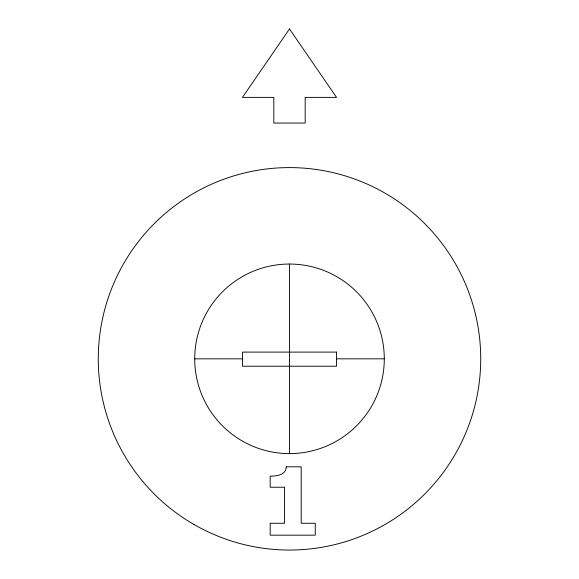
<?xml version="1.0" encoding="UTF-8"?>
<svg xmlns="http://www.w3.org/2000/svg" width="579" height="579" viewBox="0 0 579 579"><rect width="100%" height="100%" fill="white"/><g stroke="black" fill="none" stroke-linecap="round" stroke-linejoin="round"><path stroke-width="0.87" d="M194.71 358.828L242.558 358.828M336.442 358.828L384.29 358.828A94.79 94.79 0 0 1 242.109 440.916A94.79 94.79 0 0 1 242.109 276.74A94.79 94.79 0 0 1 384.29 358.828M289.5 264.038L289.5 453.61M286.272 466.804C286.127 474.939 276.523 476.307 270.198 476.097L270.198 487.229L284.579 487.229L284.579 523.264L270.198 523.264L270.198 535.17L315.258 535.17L315.258 523.264L301.196 523.264L301.196 466.804L286.272 466.804M289.5 28.95L242.449 97.388L273.816 97.388L273.816 123.059L305.184 123.059L305.184 97.388L336.551 97.388L289.5 28.95M336.551 352.104L242.449 352.104L242.449 366.218L336.551 366.218L336.551 352.104M193.885 524.429A191.222 191.222 0 0 0 480.722 358.828A191.222 191.222 0 0 0 193.885 193.22A191.222 191.222 0 0 0 193.885 524.429"/></g></svg>
